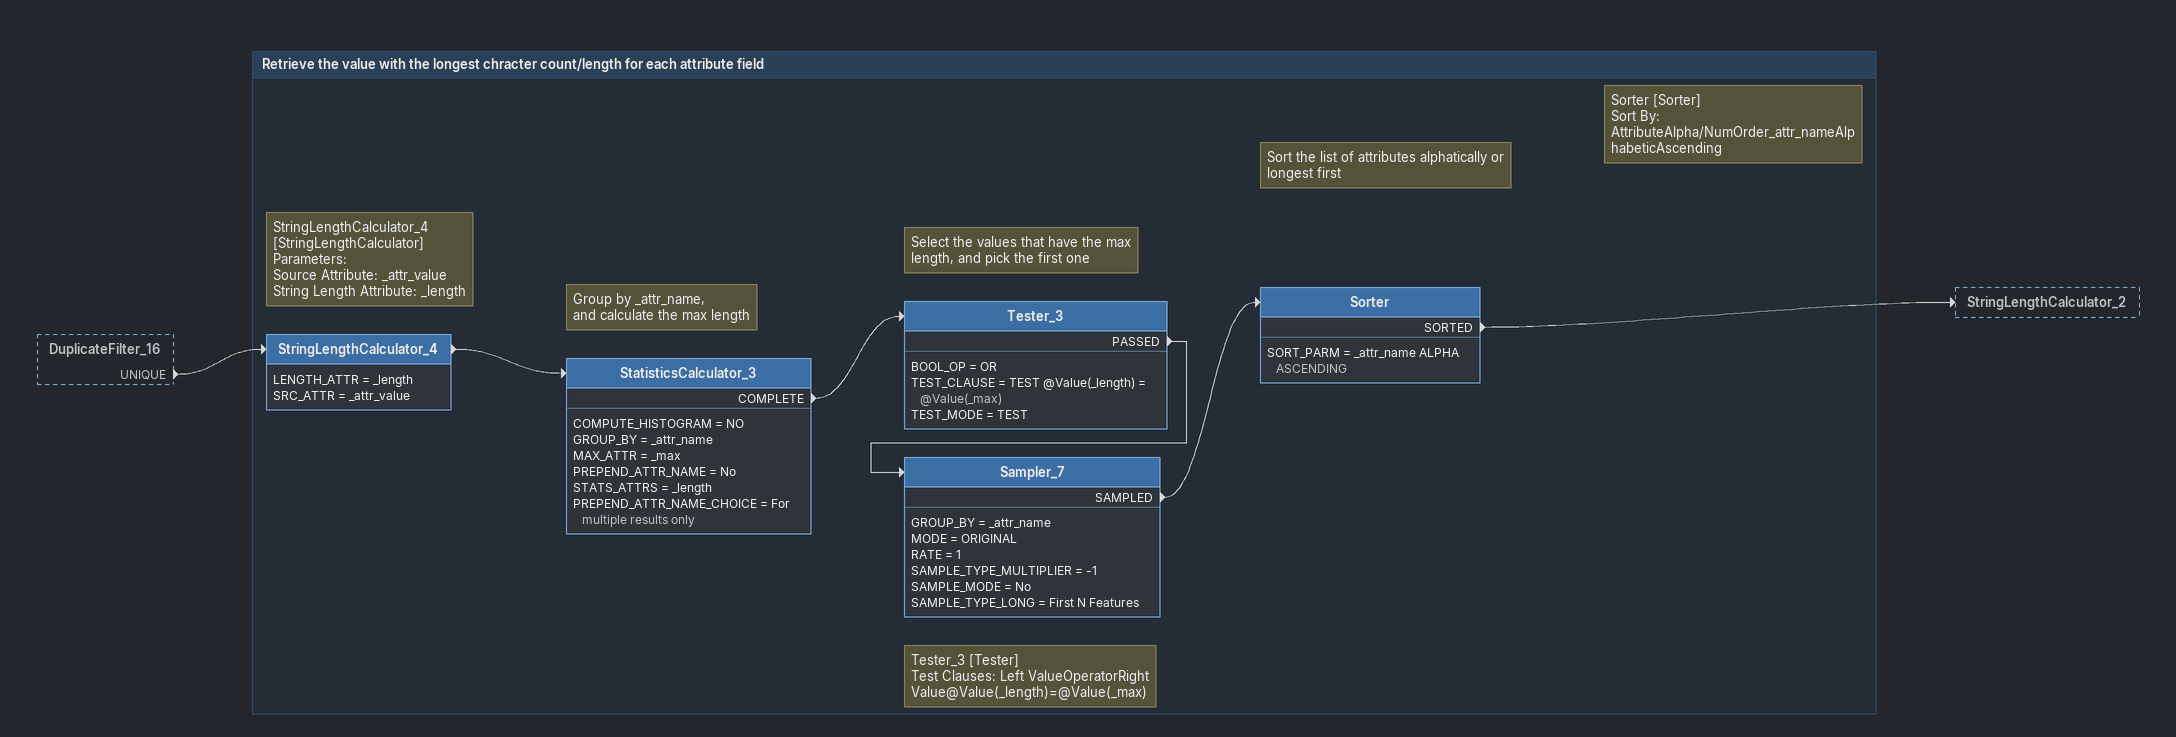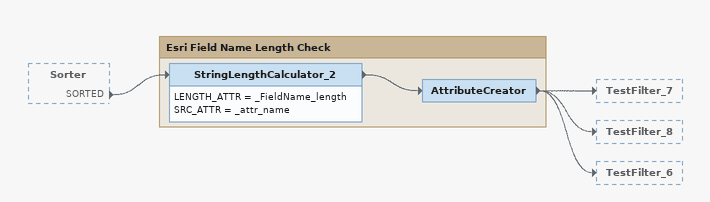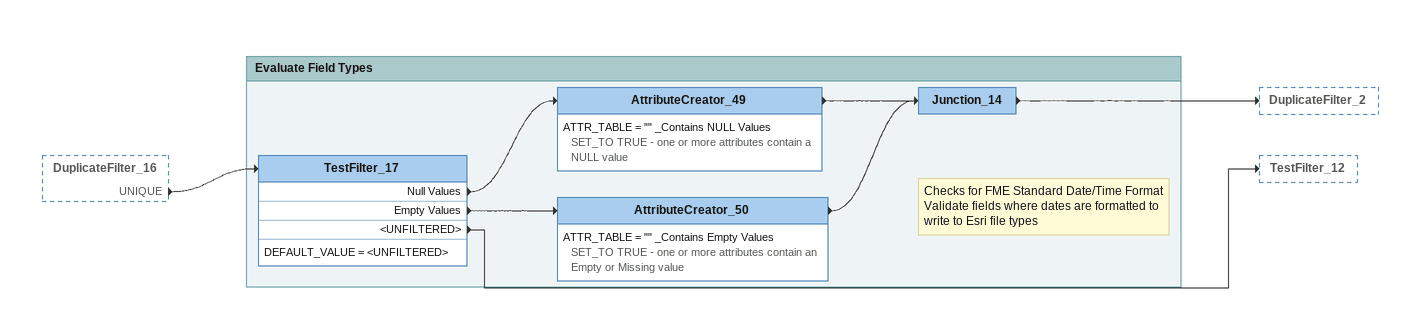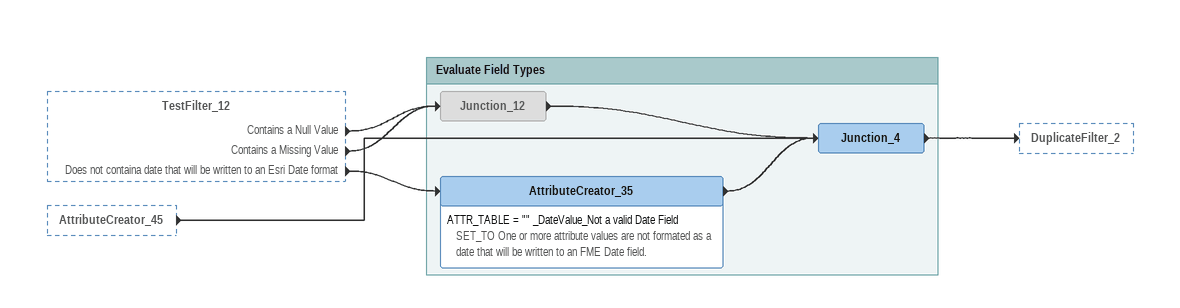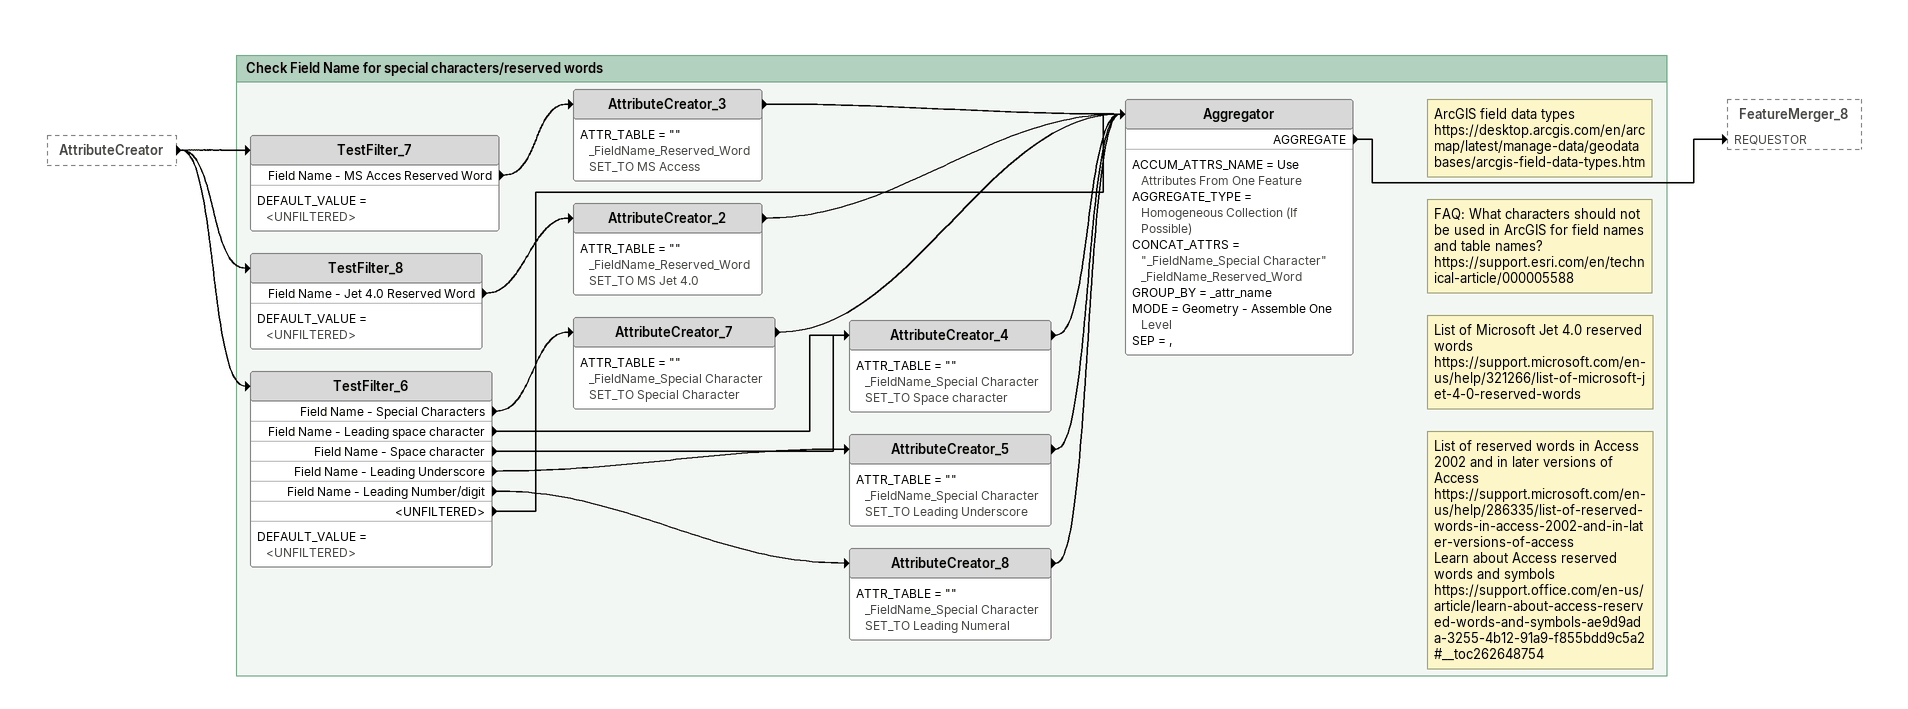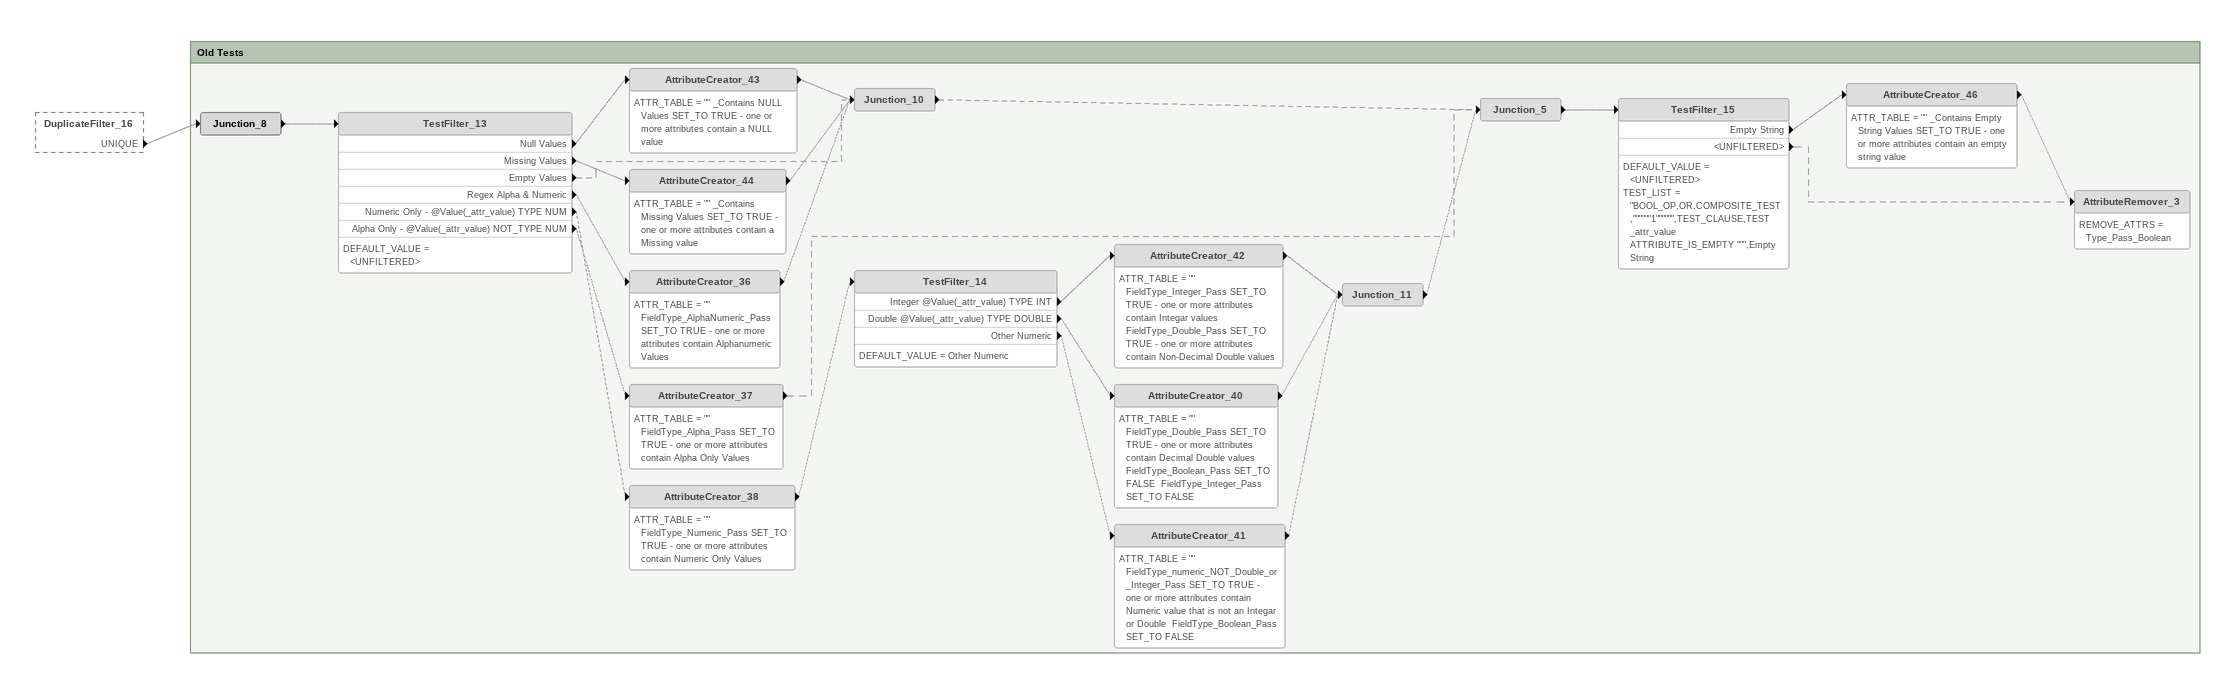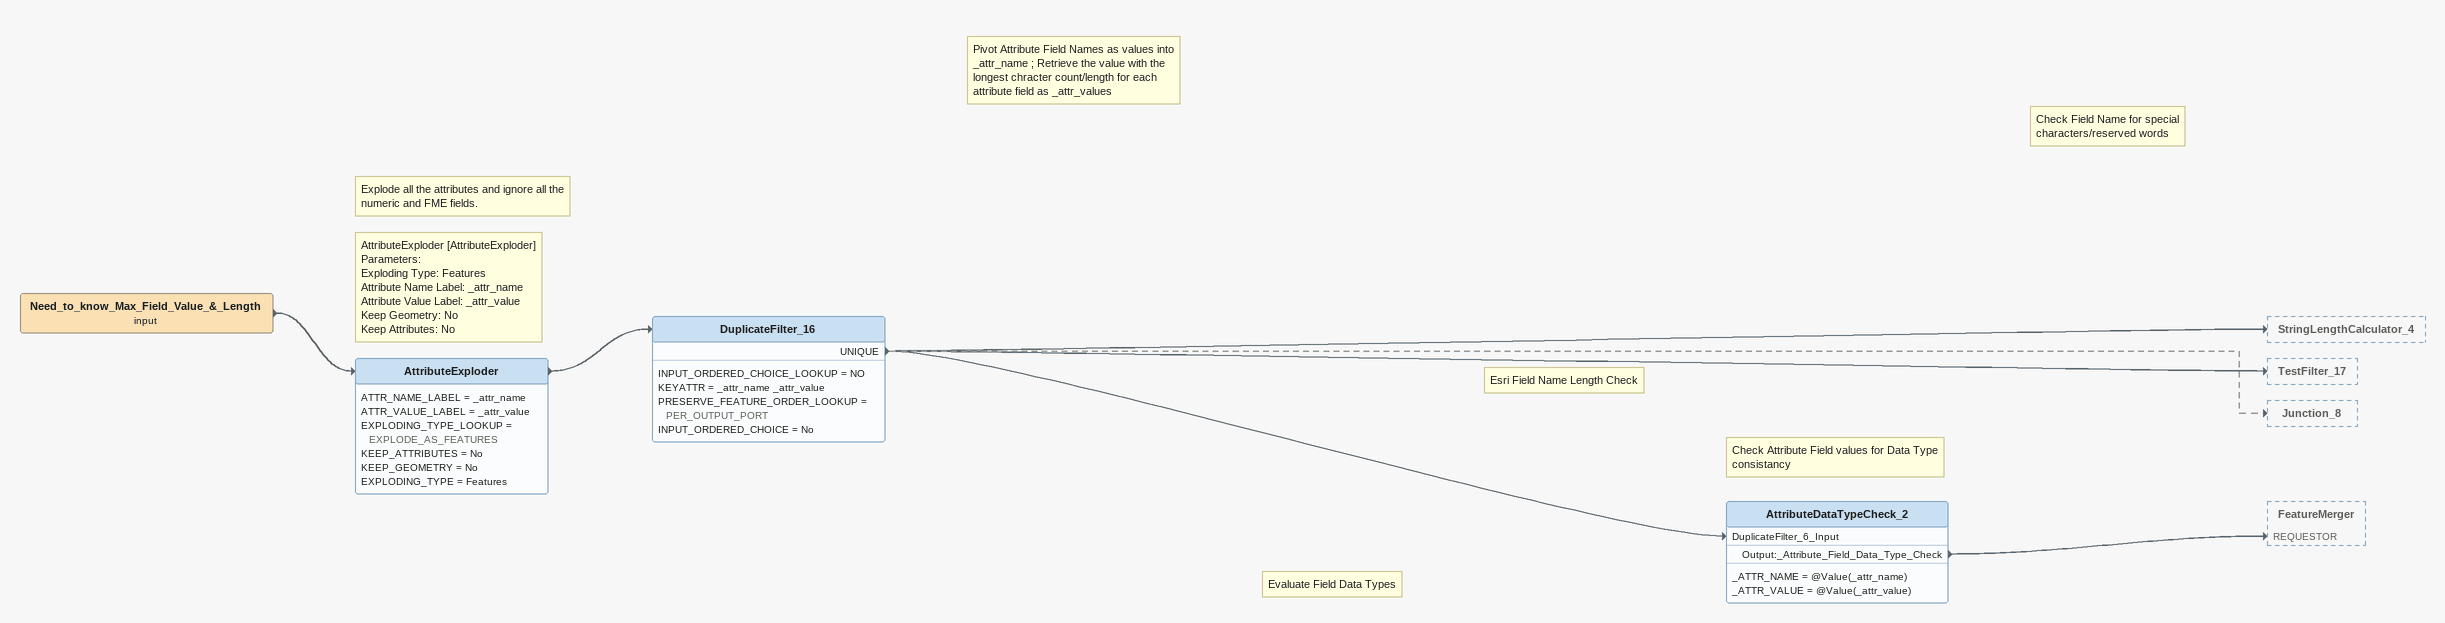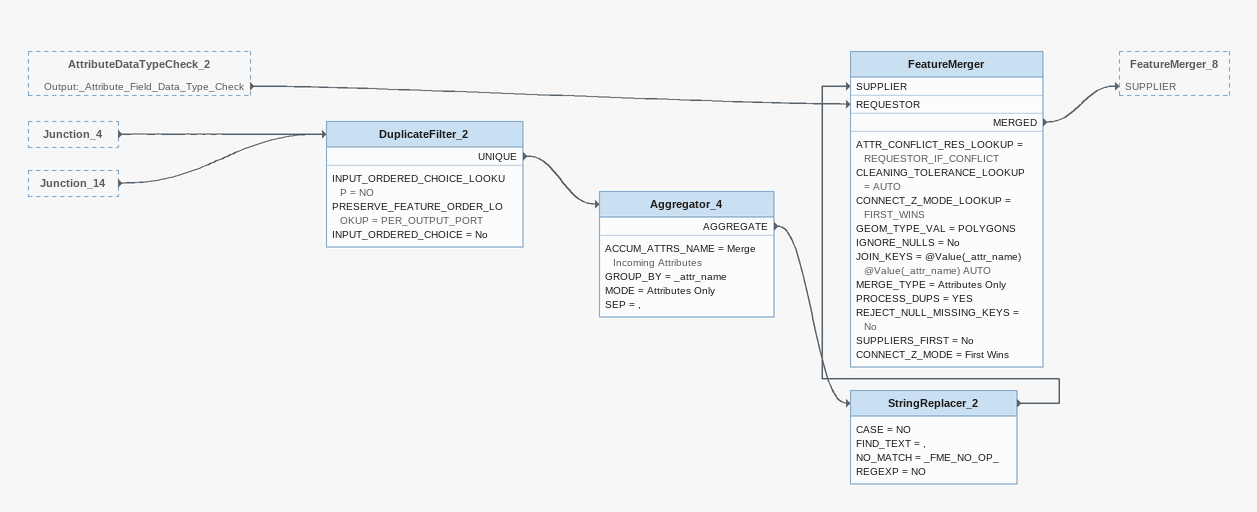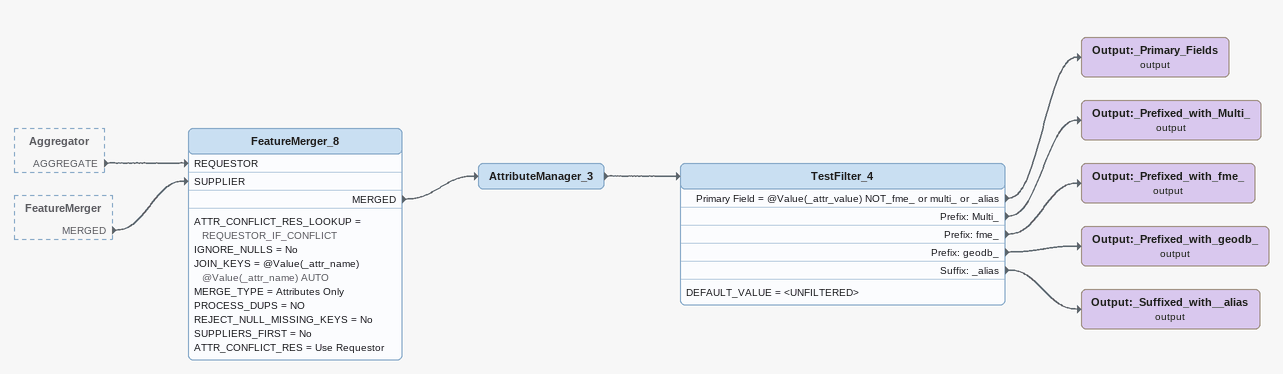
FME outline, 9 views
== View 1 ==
DuplicateFilter_16 [outside]
    UNIQUE -> StringLengthCalculator_4

Bookmark: Retrieve the value with the longest chracter count/length for each attribute field
Note: StringLengthCalculator_4 [StringLengthCalculator] / Parameters: / Source Attribute: _attr_value / String Length Attribute: _length
StringLengthCalculator_4
    LENGTH_ATTR = _length
    SRC_ATTR = _attr_value
    -> StatisticsCalculator_3
Note: Group by _attr_name, / and calculate the max length
StatisticsCalculator_3
    COMPUTE_HISTOGRAM = NO
    GROUP_BY = _attr_name
    MAX_ATTR = _max
    PREPEND_ATTR_NAME = No
    STATS_ATTRS = _length
    PREPEND_ATTR_NAME_CHOICE = For multiple results only
    COMPLETE -> Tester_3
Note: Tester_3 [Tester] / Test Clauses: Left ValueOperatorRight Value@Value(_length)=@Value(_max)
Note: Select the values that have the max length, and pick the first one
Tester_3
    BOOL_OP = OR
    TEST_CLAUSE = TEST @Value(_length) = @Value(_max)
    TEST_MODE = TEST
    PASSED -> Sampler_7
Sampler_7
    GROUP_BY = _attr_name
    MODE = ORIGINAL
    RATE = 1
    SAMPLE_TYPE_MULTIPLIER = -1
    SAMPLE_MODE = No
    SAMPLE_TYPE_LONG = First N Features
    SAMPLED -> Sorter
Note: Sort the list of attributes alphatically or longest first
Note: Sorter [Sorter] / Sort By: AttributeAlpha/NumOrder_attr_nameAlphabeticAscending
Sorter
    SORT_PARM = _attr_name ALPHA ASCENDING
    SORTED -> StringLengthCalculator_2

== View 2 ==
Sorter [outside]
    SORTED -> StringLengthCalculator_2

Bookmark: Esri Field Name Length Check
StringLengthCalculator_2
    LENGTH_ATTR = _FieldName_length
    SRC_ATTR = _attr_name
    -> AttributeCreator
AttributeCreator
    -> TestFilter_7
    -> TestFilter_8
    -> TestFilter_6

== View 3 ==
DuplicateFilter_16 [outside]
    UNIQUE -> TestFilter_17

Bookmark: Evaluate Field Types
TestFilter_17
    DEFAULT_VALUE = <UNFILTERED>
    Null Values -> AttributeCreator_49
    Empty Values -> AttributeCreator_50
    <UNFILTERED> -> TestFilter_12
AttributeCreator_49
    ATTR_TABLE = "" _Contains NULL Values SET_TO TRUE - one or more attributes contain a NULL value
    -> Junction_14
AttributeCreator_50
    ATTR_TABLE = "" _Contains Empty Values SET_TO TRUE - one or more attributes contain an Empty or Missing value
    -> Junction_14
Note: Checks for FME Standard Date/Time Format / Validate fields where dates are formatted to write to Esri file types
Junction_14
    -> DuplicateFilter_2

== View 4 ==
TestFilter_12 [outside]
    Contains a Null Value -> Junction_12
    Contains a Missing Value -> Junction_12
    Does not containa date that will be written to an Esri Date format -> AttributeCreator_35
AttributeCreator_45 [outside]
    -> Junction_4

Bookmark: Evaluate Field Types
Junction_12 [off]
    -> Junction_4
AttributeCreator_35
    ATTR_TABLE = "" _DateValue_Not a valid Date Field SET_TO One or more attribute values are not formated as a date that will be written to an FME Date field.
    -> Junction_4
Junction_4
    -> DuplicateFilter_2

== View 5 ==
AttributeCreator [outside]
    -> TestFilter_7
    -> TestFilter_8
    -> TestFilter_6

Bookmark: Check Field Name for special characters/reserved words
TestFilter_7
    DEFAULT_VALUE = <UNFILTERED>
    Field Name - MS Acces Reserved Word -> AttributeCreator_3
AttributeCreator_3
    ATTR_TABLE = "" _FieldName_Reserved_Word SET_TO MS Access
    -> Aggregator
TestFilter_8
    DEFAULT_VALUE = <UNFILTERED>
    Field Name - Jet 4.0 Reserved Word -> AttributeCreator_2
AttributeCreator_2
    ATTR_TABLE = "" _FieldName_Reserved_Word SET_TO MS Jet 4.0
    -> Aggregator
TestFilter_6
    DEFAULT_VALUE = <UNFILTERED>
    Field Name - Special Characters -> AttributeCreator_7
    Field Name - Leading space character -> AttributeCreator_4
    Field Name - Space character -> AttributeCreator_4
    Field Name - Leading Underscore -> AttributeCreator_5
    Field Name - Leading Number/digit -> AttributeCreator_8
    <UNFILTERED> -> Aggregator
AttributeCreator_7
    ATTR_TABLE = "" _FieldName_Special Character SET_TO Special Character
    -> Aggregator
AttributeCreator_4
    ATTR_TABLE = "" _FieldName_Special Character SET_TO Space character
    -> Aggregator
AttributeCreator_5
    ATTR_TABLE = "" _FieldName_Special Character SET_TO Leading Underscore
    -> Aggregator
AttributeCreator_8
    ATTR_TABLE = "" _FieldName_Special Character SET_TO Leading Numeral
    -> Aggregator
Note: ArcGIS field data types / https://desktop.arcgis.com/en/arcmap/latest/manage-data/geodatabases/arcgis-field-data-types.htm
Note: FAQ: What characters should not be used in ArcGIS for field names and table names? / https://support.esri.com/en/technical-article/000005588
Note: List of Microsoft Jet 4.0 reserved words / https://support.microsoft.com/en-us/help/321266/list-of-microsoft-jet-4-0-reserved-words
Note: List of reserved words in Access 2002 and in later versions of Access / https://support.microsoft.com/en-us/help/286335/list-of-reserved-words-in-access-2002-and-in-later-versions-of-access / Learn about Access reserved words and symbols / https://support.office.com/en-us/article/learn-about-access-reserved-words-and-symbols-ae9d9ada-3255-4b12-91a9-f855bdd9c5a2#__toc262648754
Aggregator
    ACCUM_ATTRS_NAME = Use Attributes From One Feature
    AGGREGATE_TYPE = Homogeneous Collection (If Possible)
    CONCAT_ATTRS = "_FieldName_Special Character" _FieldName_Reserved_Word
    GROUP_BY = _attr_name
    MODE = Geometry - Assemble One Level
    SEP = ,
    AGGREGATE -> FeatureMerger_8 [REQUESTOR]

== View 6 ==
DuplicateFilter_16 [outside]
    UNIQUE -> Junction_8 [off]

Bookmark: Old Tests
Junction_8
    -> TestFilter_13 [off]
TestFilter_13 [off]
    DEFAULT_VALUE = <UNFILTERED>
    Null Values -> AttributeCreator_43 [off]
    Missing Values -> AttributeCreator_44 [off]
    Empty Values -> Junction_10 [off]
    Regex Alpha & Numeric -> AttributeCreator_36 [off]
    Numeric Only - @Value(_attr_value) TYPE NUM -> AttributeCreator_38 [off]
    Alpha Only - @Value(_attr_value) NOT_TYPE NUM -> AttributeCreator_37 [off]
AttributeCreator_43 [off]
    ATTR_TABLE = "" _Contains NULL Values SET_TO TRUE - one or more attributes contain a NULL value
    -> Junction_10 [off]
AttributeCreator_44 [off]
    ATTR_TABLE = "" _Contains Missing Values SET_TO TRUE - one or more attributes contain a Missing value
    -> Junction_10 [off]
AttributeCreator_36 [off]
    ATTR_TABLE = "" FieldType_AlphaNumeric_Pass SET_TO TRUE - one or more attributes contain Alphanumeric Values
    -> Junction_10 [off]
Junction_10 [off]
    -> Junction_5 [off]
AttributeCreator_37 [off]
    ATTR_TABLE = "" FieldType_Alpha_Pass SET_TO TRUE - one or more attributes contain Alpha Only Values
    -> Junction_5 [off]
AttributeCreator_38 [off]
    ATTR_TABLE = "" FieldType_Numeric_Pass SET_TO TRUE - one or more attributes contain Numeric Only Values
    -> TestFilter_14 [off]
TestFilter_14 [off]
    DEFAULT_VALUE = Other Numeric
    Integer @Value(_attr_value) TYPE INT -> AttributeCreator_42 [off]
    Double @Value(_attr_value) TYPE DOUBLE -> AttributeCreator_40 [off]
    Other Numeric -> AttributeCreator_41 [off]
AttributeCreator_42 [off]
    ATTR_TABLE = "" FieldType_Integer_Pass SET_TO TRUE - one or more attributes contain Integar values  FieldType_Double_Pass SET_TO TRUE - one or more attributes contain Non-Decimal Double values
    -> Junction_11 [off]
AttributeCreator_40 [off]
    ATTR_TABLE = "" FieldType_Double_Pass SET_TO TRUE - one or more attributes contain Decimal Double values  FieldType_Boolean_Pass SET_TO FALSE  FieldType_Integer_Pass SET_TO FALSE
    -> Junction_11 [off]
AttributeCreator_41 [off]
    ATTR_TABLE = "" FieldType_numeric_NOT_Double_or_Integer_Pass SET_TO TRUE - one or more attributes contain Numeric value that is not an Integar or Double  FieldType_Boolean_Pass SET_TO FALSE
    -> Junction_11 [off]
Junction_11 [off]
    -> Junction_5 [off]
Junction_5 [off]
    -> TestFilter_15 [off]
TestFilter_15 [off]
    DEFAULT_VALUE = <UNFILTERED>
    TEST_LIST = "BOOL_OP,OR,COMPOSITE_TEST,""""""1"""""",TEST_CLAUSE,TEST _attr_value ATTRIBUTE_IS_EMPTY """,Empty String
    Empty String -> AttributeCreator_46 [off]
    <UNFILTERED> -> AttributeRemover_3 [off]
AttributeCreator_46 [off]
    ATTR_TABLE = "" _Contains Empty String Values SET_TO TRUE - one or more attributes contain an empty string value
    -> AttributeRemover_3 [off]
AttributeRemover_3 [off]
    REMOVE_ATTRS = Type_Pass_Boolean

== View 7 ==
Need_to_know_Max_Field_Value_&_Length (input)
    -> AttributeExploder
Note: Explode all the attributes and ignore all the numeric and FME fields.
Note: AttributeExploder [AttributeExploder] / Parameters: / Exploding Type: Features / Attribute Name Label: _attr_name / Attribute Value Label: _attr_value / Keep Geometry: No / Keep Attributes: No
AttributeExploder
    ATTR_NAME_LABEL = _attr_name
    ATTR_VALUE_LABEL = _attr_value
    EXPLODING_TYPE_LOOKUP = EXPLODE_AS_FEATURES
    KEEP_ATTRIBUTES = No
    KEEP_GEOMETRY = No
    EXPLODING_TYPE = Features
    -> DuplicateFilter_16
Note: Pivot Attribute Field Names as values into _attr_name ; Retrieve the value with the longest chracter count/length for each attribute field as _attr_values
DuplicateFilter_16
    INPUT_ORDERED_CHOICE_LOOKUP = NO
    KEYATTR = _attr_name _attr_value
    PRESERVE_FEATURE_ORDER_LOOKUP = PER_OUTPUT_PORT
    INPUT_ORDERED_CHOICE = No
    UNIQUE -> AttributeDataTypeCheck_2 [DuplicateFilter_6_Input]
    UNIQUE -> StringLengthCalculator_4
    UNIQUE -> TestFilter_17
    UNIQUE -> Junction_8 [off]
Note: Evaluate Field Data Types
Note: Esri Field Name Length Check
Note: Check Attribute Field values for Data Type consistancy
Note: Check Field Name for special characters/reserved words
AttributeDataTypeCheck_2
    _ATTR_NAME = @Value(_attr_name)
    _ATTR_VALUE = @Value(_attr_value)
    Output:_Attribute_Field_Data_Type_Check -> FeatureMerger [REQUESTOR]

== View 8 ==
AttributeDataTypeCheck_2 [outside]
    Output:_Attribute_Field_Data_Type_Check -> FeatureMerger [REQUESTOR]
Junction_4 [outside]
    -> DuplicateFilter_2
Junction_14 [outside]
    -> DuplicateFilter_2
DuplicateFilter_2
    INPUT_ORDERED_CHOICE_LOOKUP = NO
    PRESERVE_FEATURE_ORDER_LOOKUP = PER_OUTPUT_PORT
    INPUT_ORDERED_CHOICE = No
    UNIQUE -> Aggregator_4
Aggregator_4
    ACCUM_ATTRS_NAME = Merge Incoming Attributes
    GROUP_BY = _attr_name
    MODE = Attributes Only
    SEP = ,
    AGGREGATE -> StringReplacer_2
StringReplacer_2
    CASE = NO
    FIND_TEXT = ,
    NO_MATCH = _FME_NO_OP_
    REGEXP = NO
    -> FeatureMerger [SUPPLIER]
FeatureMerger
    ATTR_CONFLICT_RES_LOOKUP = REQUESTOR_IF_CONFLICT
    CLEANING_TOLERANCE_LOOKUP = AUTO
    CONNECT_Z_MODE_LOOKUP = FIRST_WINS
    GEOM_TYPE_VAL = POLYGONS
    IGNORE_NULLS = No
    JOIN_KEYS = @Value(_attr_name) @Value(_attr_name) AUTO
    MERGE_TYPE = Attributes Only
    PROCESS_DUPS = YES
    REJECT_NULL_MISSING_KEYS = No
    SUPPLIERS_FIRST = No
    CONNECT_Z_MODE = First Wins
    MERGED -> FeatureMerger_8 [SUPPLIER]

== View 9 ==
Aggregator [outside]
    AGGREGATE -> FeatureMerger_8 [REQUESTOR]
FeatureMerger [outside]
    MERGED -> FeatureMerger_8 [SUPPLIER]
FeatureMerger_8
    ATTR_CONFLICT_RES_LOOKUP = REQUESTOR_IF_CONFLICT
    IGNORE_NULLS = No
    JOIN_KEYS = @Value(_attr_name) @Value(_attr_name) AUTO
    MERGE_TYPE = Attributes Only
    PROCESS_DUPS = NO
    REJECT_NULL_MISSING_KEYS = No
    SUPPLIERS_FIRST = No
    ATTR_CONFLICT_RES = Use Requestor
    MERGED -> AttributeManager_3
AttributeManager_3
    -> TestFilter_4
TestFilter_4
    DEFAULT_VALUE = <UNFILTERED>
    Primary Field = @Value(_attr_value) NOT_fme_ or multi_ or _alias -> Output:_Primary_Fields (output)
    Prefix: Multi_ -> Output:_Prefixed_with_Multi_ (output)
    Prefix: fme_ -> Output:_Prefixed_with_fme_ (output)
    Prefix: geodb_ -> Output:_Prefixed_with_geodb_ (output)
    Suffix: _alias -> Output:_Suffixed_with__alias (output)
Output:_Primary_Fields (output)
Output:_Prefixed_with_Multi_ (output)
Output:_Prefixed_with_fme_ (output)
Output:_Prefixed_with_geodb_ (output)
Output:_Suffixed_with__alias (output)
